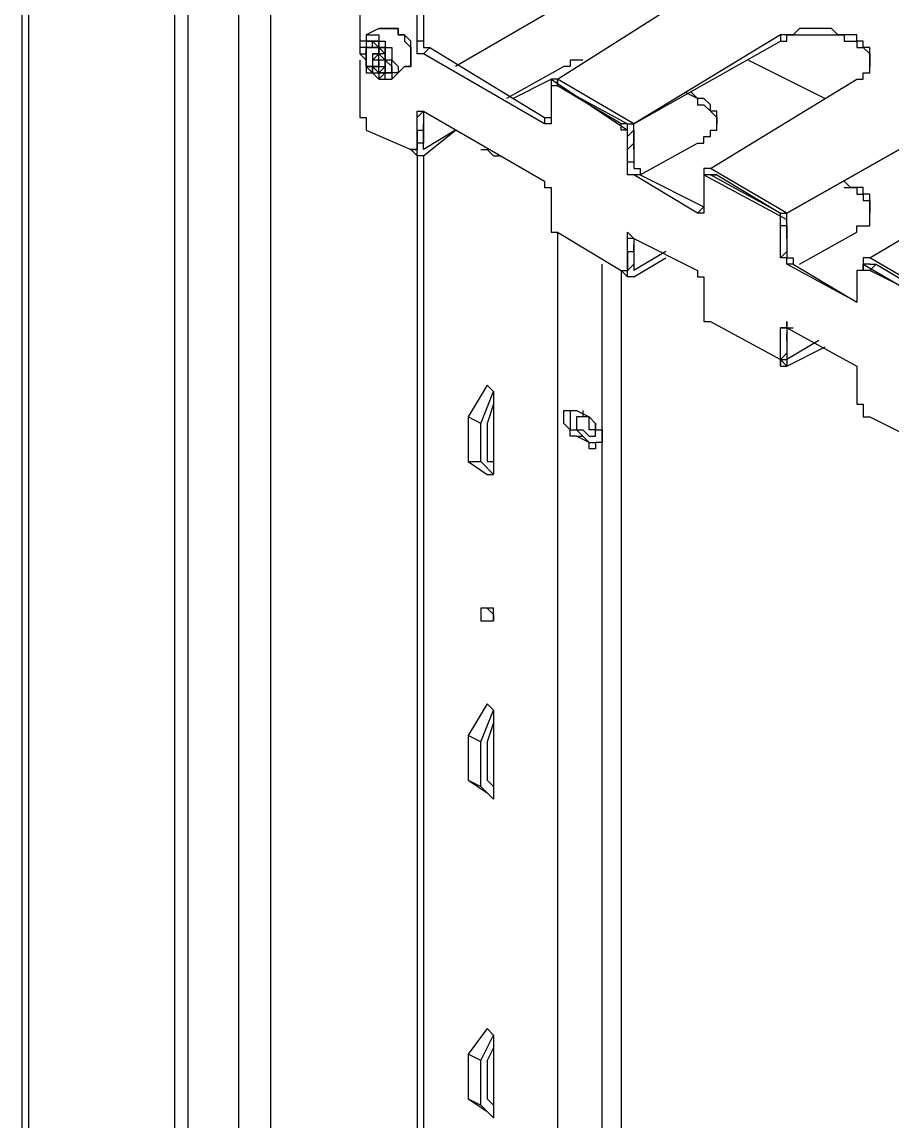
# Model space of a CAD drawing. Header units: millimetres. Extents: x 929 to 1725, y 58 to 532.
# Drawn here: x 1016.04 to 1032.01, y 182.59 to 202.78 of the extents above; entities that cross this region are included whole.
import ezdxf

# ---------------------------------------------------------------- set-up
doc = ezdxf.new("R2010")
doc.units = ezdxf.units.MM
doc.header["$MEASUREMENT"] = 0
doc.layers.add('TT-WIRE-EQPM', color=6, linetype='CONTINUOUS')

msp = doc.modelspace()

# ---------------------------------------------------------------- linework, layer by layer
at = {"layer": 'TT-WIRE-EQPM', "linetype": 'Continuous'}
for points in [[(1016.03762, 224.19909), (1016.03762, 94.98515)], [(1016.15466, 224.19909), (1016.15466, 94.86811)], [(1018.84662, 93.22953), (1018.84662, 222.67755)], [(1019.0807, 219.51742), (1019.0807, 96.27261)], [(1020.01704, 96.85782), (1020.01704, 219.04926)], [(1020.01704, 96.74077), (1020.01704, 219.04926)], [(1020.60224, 218.69813), (1020.60224, 99.78386)], [(1026.80545, 204.77018), (1026.80545, 203.59976), (1023.99645, 201.96118)], [(1025.86912, 201.7271), (1028.44403, 203.36568), (1028.56107, 203.36568), (1028.56107, 203.36568), (1028.67811, 203.48272), (1028.67811, 203.48272), (1028.67811, 203.48272), (1028.67811, 203.48272), (1028.79516, 203.48272), (1028.79516, 203.59976), (1028.79516, 203.71681), (1028.79516, 203.71681), (1028.79516, 203.83385), (1028.79516, 203.95089), (1028.67811, 203.95089), (1028.67811, 203.95089), (1028.67811, 203.95089), (1028.67811, 204.06793), (1028.56107, 204.06793), (1028.56107, 204.06793), (1028.44403, 204.18497)], [(1023.41124, 202.19527), (1023.2942, 202.19527), (1023.2942, 202.31231), (1023.2942, 202.31231), (1023.2942, 202.31231), (1023.2942, 202.89752), (1023.2942, 203.01456), (1023.17716, 203.01456), (1023.17716, 203.1316), (1023.17716, 203.1316), (1023.17716, 203.1316), (1022.35787, 203.59976), (1022.35787, 203.59976), (1022.35787, 203.48272), (1022.24083, 203.48272), (1022.24083, 203.48272), (1022.24083, 202.42935)], [(1023.41124, 203.1316), (1023.41124, 202.31231)], [(1023.41124, 203.01456), (1023.41124, 202.42935), (1023.41124, 202.42935), (1023.41124, 202.31231), (1023.41124, 202.31231), (1023.41124, 202.31231), (1023.52828, 202.31231), (1025.63503, 201.02485), (1025.75207, 201.02485)], [(1022.35787, 202.54639), (1022.35787, 202.42935), (1022.24083, 202.42935), (1022.24083, 202.31231), (1022.24083, 202.31231), (1022.24083, 202.19527), (1022.35787, 202.07822), (1022.35787, 202.07822), (1022.35787, 201.96118), (1022.35787, 201.96118), (1022.35787, 201.96118), (1022.35787, 201.84414), (1022.47491, 201.84414), (1022.47491, 201.84414), (1022.47491, 201.84414), (1022.59195, 201.7271), (1022.59195, 201.7271), (1022.70899, 201.7271), (1022.82603, 201.7271)], [(1022.59195, 202.66343), (1022.35787, 202.54639), (1022.59195, 202.54639), (1022.59195, 202.42935), (1022.59195, 202.42935), (1022.59195, 202.42935), (1022.70899, 202.42935), (1022.70899, 202.31231), (1022.70899, 202.31231), (1022.82603, 202.31231), (1022.82603, 202.19527), (1022.82603, 202.19527), (1022.82603, 202.07822), (1022.82603, 202.07822), (1022.94308, 201.96118), (1022.94308, 201.96118), (1022.94308, 201.84414), (1022.82603, 201.84414), (1022.82603, 201.84414), (1022.82603, 201.7271), (1022.82603, 201.7271), (1023.06012, 201.96118)], [(1023.17716, 202.19527), (1023.17716, 202.31231), (1023.17716, 202.42935), (1023.17716, 202.42935), (1023.06012, 202.54639), (1023.06012, 202.54639), (1023.06012, 202.54639), (1022.94308, 202.54639), (1022.94308, 202.66343), (1022.94308, 202.66343), (1022.94308, 202.66343), (1022.59195, 202.66343), (1022.82603, 202.66343), (1022.82603, 202.66343), (1022.94308, 202.66343), (1022.94308, 202.54639), (1022.94308, 202.54639), (1023.06012, 202.54639), (1023.06012, 202.42935), (1023.06012, 202.42935), (1023.17716, 202.31231), (1023.17716, 202.31231), (1023.17716, 202.19527), (1023.17716, 202.19527), (1023.17716, 201.96118), (1023.17716, 201.96118), (1023.17716, 201.96118), (1023.06012, 201.96118), (1023.17716, 201.96118), (1023.17716, 201.96118), (1023.17716, 202.07822), (1023.17716, 202.07822), (1023.17716, 202.19527)], [(1029.96557, 202.54639), (1027.27362, 200.90781)], [(1028.67811, 200.08852), (1031.37007, 201.7271), (1031.37007, 201.7271), (1031.37007, 201.7271), (1031.48711, 201.7271), (1031.48711, 201.7271), (1031.48711, 201.7271), (1031.48711, 201.84414), (1031.60416, 201.84414), (1031.60416, 201.96118), (1031.60416, 201.96118), (1031.60416, 201.96118), (1031.60416, 202.07822), (1031.60416, 202.07822), (1031.60416, 202.19527), (1031.60416, 202.31231), (1031.60416, 202.31231), (1031.48711, 202.31231), (1031.48711, 202.31231), (1031.48711, 202.42935), (1031.37007, 202.42935), (1031.37007, 202.42935), (1031.37007, 202.54639), (1031.25303, 202.54639), (1031.25303, 202.54639), (1031.13599, 202.54639), (1031.13599, 202.54639), (1031.01895, 202.54639), (1030.90191, 202.66343), (1030.3167, 202.66343), (1030.19966, 202.54639), (1030.08261, 202.54639), (1030.08261, 202.54639), (1029.96557, 202.54639), (1029.96557, 202.54639), (1029.96557, 202.54639)], [(1029.96557, 202.42935), (1029.96557, 202.42935), (1030.08261, 202.42935), (1030.08261, 202.54639), (1030.19966, 202.54639), (1030.43374, 202.54639), (1030.55078, 202.54639), (1030.78486, 202.54639), (1030.90191, 202.54639), (1031.01895, 202.54639), (1031.13599, 202.54639), (1031.13599, 202.42935), (1031.25303, 202.42935), (1031.37007, 202.42935), (1031.37007, 202.31231), (1031.37007, 202.31231), (1031.48711, 202.31231), (1031.48711, 202.31231), (1031.60416, 202.19527), (1031.60416, 202.19527), (1031.60416, 202.07822), (1031.60416, 201.96118)], [(1029.96557, 202.54639), (1029.96557, 202.42935)], [(1022.70899, 201.7271), (1022.70899, 201.84414), (1022.82603, 201.84414), (1022.82603, 201.96118), (1022.82603, 202.07822), (1022.70899, 202.07822), (1022.70899, 202.19527), (1022.70899, 202.19527), (1022.70899, 202.31231), (1022.59195, 202.31231), (1022.59195, 202.31231), (1022.59195, 202.31231), (1022.59195, 202.42935), (1022.59195, 202.42935), (1022.47491, 202.42935), (1022.35787, 202.42935), (1022.35787, 202.42935), (1022.35787, 202.42935), (1022.35787, 202.31231), (1022.24083, 202.31231), (1022.24083, 202.19527), (1022.35787, 202.19527), (1022.35787, 202.07822), (1022.35787, 201.96118), (1022.35787, 201.96118), (1022.35787, 201.96118), (1022.47491, 201.84414), (1022.47491, 201.84414), (1022.59195, 201.7271), (1022.70899, 201.7271)], [(1022.35787, 202.42935), (1022.59195, 202.42935), (1022.59195, 202.31231), (1022.59195, 202.31231), (1022.59195, 202.31231), (1022.70899, 202.31231), (1022.70899, 202.19527), (1022.70899, 202.19527), (1022.70899, 202.07822), (1022.82603, 201.96118), (1022.82603, 201.84414), (1022.70899, 201.84414), (1022.70899, 201.84414), (1022.70899, 201.84414), (1022.70899, 201.84414), (1022.70899, 201.96118), (1022.70899, 202.07822), (1022.70899, 202.19527), (1022.70899, 202.19527), (1022.59195, 202.31231), (1022.59195, 202.31231), (1022.59195, 202.31231), (1022.47491, 202.42935), (1022.35787, 202.42935), (1022.35787, 202.31231), (1022.35787, 202.31231), (1022.24083, 202.31231), (1022.24083, 202.19527), (1022.35787, 202.19527), (1022.35787, 202.07822), (1022.35787, 201.96118), (1022.35787, 201.96118), (1022.35787, 201.96118), (1022.47491, 201.84414), (1022.47491, 201.84414), (1022.59195, 201.84414), (1022.59195, 201.7271), (1022.59195, 201.7271), (1022.70899, 201.84414)], [(1022.47491, 202.31231), (1022.47491, 202.42935), (1022.35787, 202.42935), (1022.35787, 202.31231), (1022.47491, 202.31231)], [(1022.59195, 201.84414), (1022.59195, 201.96118), (1022.70899, 201.96118), (1022.70899, 201.96118), (1022.70899, 201.96118), (1022.70899, 202.07822), (1022.59195, 202.07822), (1022.59195, 202.19527), (1022.59195, 202.19527), (1022.59195, 202.31231), (1022.59195, 202.31231), (1022.47491, 202.31231), (1022.35787, 202.31231), (1022.35787, 202.31231), (1022.35787, 202.19527), (1022.35787, 202.19527), (1022.35787, 202.07822), (1022.35787, 202.07822), (1022.35787, 201.96118), (1022.47491, 201.96118), (1022.47491, 201.96118), (1022.47491, 201.96118), (1022.59195, 201.84414), (1022.59195, 201.84414), (1022.70899, 201.96118)], [(1022.47491, 202.31231), (1022.35787, 202.31231)], [(1022.59195, 201.84414), (1022.70899, 201.96118), (1022.70899, 201.96118), (1022.70899, 202.07822), (1022.70899, 202.07822), (1022.59195, 202.19527), (1022.59195, 202.19527), (1022.59195, 202.19527), (1022.59195, 202.31231), (1022.59195, 202.31231), (1022.59195, 202.31231), (1022.35787, 202.31231), (1022.35787, 202.31231), (1022.35787, 202.19527), (1022.35787, 202.19527), (1022.35787, 202.07822), (1022.35787, 202.07822), (1022.35787, 201.96118), (1022.35787, 201.96118), (1022.47491, 201.96118), (1022.47491, 201.96118), (1022.47491, 201.96118), (1022.47491, 201.84414), (1022.59195, 201.84414)], [(1022.35787, 202.31231), (1022.35787, 202.31231), (1022.35787, 202.19527), (1022.35787, 202.19527), (1022.35787, 202.07822), (1022.35787, 202.07822)], [(1022.35787, 202.19527), (1022.35787, 202.31231), (1022.35787, 202.31231), (1022.35787, 202.31231), (1022.35787, 202.31231)], [(1022.35787, 202.07822), (1022.35787, 202.19527), (1022.35787, 202.19527), (1022.35787, 202.19527), (1022.35787, 202.31231), (1022.35787, 202.31231), (1022.35787, 202.31231)], [(1022.35787, 202.31231), (1022.35787, 202.31231), (1022.35787, 202.31231), (1022.47491, 202.31231), (1022.47491, 202.31231)], [(1022.47491, 202.31231), (1022.59195, 202.31231)], [(1022.70899, 202.19527), (1022.70899, 202.19527), (1022.59195, 202.19527), (1022.59195, 202.31231), (1022.59195, 202.31231), (1022.59195, 202.31231), (1022.59195, 202.31231), (1022.59195, 202.31231)], [(1022.59195, 202.31231), (1022.59195, 202.31231), (1022.59195, 202.31231), (1022.59195, 202.31231), (1022.59195, 202.19527), (1022.59195, 202.19527), (1022.59195, 202.19527), (1022.70899, 202.07822)], [(1023.41124, 202.42935), (1023.2942, 202.42935)], [(1023.52828, 202.31231), (1023.41124, 202.19527)], [(1027.27362, 200.55668), (1027.27362, 200.90781), (1029.96557, 202.42935)], [(1022.59195, 202.19527), (1022.47491, 202.07822), (1022.47491, 202.07822), (1022.47491, 202.07822)], [(1022.47491, 202.19527), (1022.47491, 202.07822)], [(1022.47491, 202.19527), (1022.47491, 202.07822)], [(1022.47491, 202.19527), (1022.59195, 202.19527)], [(1022.59195, 202.19527), (1022.47491, 202.19527), (1022.47491, 202.19527)], [(1022.59195, 202.19527), (1022.59195, 202.19527), (1022.47491, 202.19527)], [(1022.59195, 202.07822), (1022.59195, 202.19527)], [(1022.70899, 202.07822), (1022.70899, 202.19527), (1022.70899, 202.07822)], [(1032.77457, 197.63064), (1031.60416, 198.21585), (1031.48711, 198.21585), (1031.48711, 198.33289), (1031.48711, 198.33289), (1031.48711, 198.21585), (1031.37007, 198.21585), (1031.37007, 198.21585), (1031.37007, 197.63064), (1031.37007, 197.63064), (1031.37007, 197.63064), (1031.37007, 197.63064), (1030.08261, 198.33289), (1030.08261, 198.33289), (1030.08261, 198.33289), (1030.08261, 198.44993), (1029.96557, 198.44993), (1029.96557, 198.44993), (1029.96557, 198.44993), (1029.96557, 199.03514), (1029.96557, 199.03514), (1029.96557, 199.15218), (1029.96557, 199.15218), (1029.96557, 199.26923), (1028.67811, 199.97147), (1028.67811, 199.97147), (1028.56107, 199.97147), (1028.56107, 199.97147), (1028.56107, 199.85443), (1028.56107, 199.38627), (1028.56107, 199.38627), (1028.56107, 199.26923), (1028.56107, 199.26923), (1028.44403, 199.26923), (1028.44403, 199.26923), (1028.44403, 199.26923), (1027.27362, 199.97147), (1027.15657, 199.97147), (1027.15657, 200.08852), (1027.15657, 200.08852), (1027.15657, 200.20556), (1027.15657, 200.67372), (1027.15657, 200.79077), (1027.15657, 200.79077), (1027.03953, 200.79077), (1027.03953, 200.79077), (1027.03953, 200.79077), (1027.03953, 200.90781), (1025.86912, 201.61006), (1025.75207, 201.61006), (1025.75207, 201.61006), (1025.75207, 201.61006), (1025.75207, 201.49302), (1025.75207, 201.02485), (1025.75207, 200.90781), (1025.63503, 200.90781), (1025.63503, 200.90781), (1025.63503, 200.90781), (1025.63503, 200.90781), (1023.41124, 202.19527)], [(1022.24083, 202.07822), (1022.24083, 201.14189), (1022.24083, 201.02485), (1022.35787, 201.02485), (1022.35787, 201.02485), (1022.35787, 200.90781), (1022.35787, 200.90781), (1022.35787, 200.79077), (1023.17716, 200.43964), (1023.17716, 200.43964), (1023.2942, 200.43964), (1023.2942, 201.02485), (1023.2942, 201.14189), (1023.41124, 201.14189), (1025.63503, 199.85443), (1025.63503, 199.85443), (1025.63503, 199.73739), (1025.63503, 199.73739), (1025.63503, 199.73739), (1025.75207, 199.73739), (1025.75207, 199.62035), (1025.75207, 199.03514), (1025.75207, 199.03514), (1025.75207, 199.03514), (1025.75207, 198.9181), (1025.75207, 198.9181), (1025.86912, 198.9181), (1027.03953, 198.21585), (1027.03953, 198.21585), (1027.03953, 198.21585), (1027.15657, 198.21585), (1027.15657, 198.21585), (1027.15657, 198.80106), (1027.15657, 198.80106), (1027.15657, 198.80106), (1027.15657, 198.9181), (1027.27362, 198.80106), (1028.44403, 198.21585), (1028.44403, 198.21585), (1028.44403, 198.09881), (1028.56107, 198.09881), (1028.56107, 198.09881), (1028.56107, 197.98177), (1028.56107, 197.98177), (1028.56107, 197.98177), (1028.56107, 197.39656), (1028.56107, 197.39656), (1028.56107, 197.27952), (1028.67811, 197.27952), (1028.67811, 197.27952), (1028.67811, 197.27952), (1029.96557, 196.57727), (1029.96557, 196.46023), (1029.96557, 196.46023), (1029.96557, 196.57727), (1029.96557, 196.57727), (1029.96557, 196.57727), (1029.96557, 197.16248), (1029.96557, 197.16248), (1030.08261, 197.16248), (1030.08261, 197.27952), (1030.08261, 197.27952), (1030.08261, 197.16248), (1031.37007, 196.46023), (1031.37007, 196.46023), (1031.37007, 196.46023), (1031.37007, 196.46023), (1031.37007, 196.34318), (1031.37007, 196.34318), (1031.37007, 195.75798), (1031.37007, 195.75798), (1031.48711, 195.75798), (1031.48711, 195.64094), (1031.48711, 195.64094), (1031.48711, 195.64094), (1031.48711, 195.52389), (1031.60416, 195.52389), (1032.77457, 194.93869)], [(1022.35787, 202.07822), (1022.35787, 201.96118), (1022.35787, 201.96118), (1022.35787, 201.96118), (1022.35787, 201.96118), (1022.47491, 201.96118), (1022.47491, 201.84414), (1022.47491, 201.84414), (1022.47491, 201.96118), (1022.47491, 201.96118), (1022.47491, 201.96118), (1022.35787, 201.96118), (1022.35787, 201.96118), (1022.35787, 201.96118), (1022.35787, 202.07822)], [(1022.59195, 202.07822), (1022.47491, 202.07822), (1022.47491, 201.96118)], [(1022.59195, 201.96118), (1022.59195, 201.96118), (1022.47491, 201.96118), (1022.59195, 201.96118), (1022.59195, 201.96118)], [(1022.59195, 201.96118), (1022.59195, 202.07822), (1022.59195, 202.07822), (1022.59195, 201.96118)], [(1022.59195, 201.96118), (1022.59195, 202.07822)], [(1022.70899, 201.96118), (1022.70899, 201.84414), (1022.70899, 201.96118), (1022.70899, 201.96118), (1022.70899, 201.96118), (1022.70899, 202.07822)], [(1022.70899, 202.07822), (1022.70899, 201.96118), (1022.70899, 201.96118), (1022.70899, 201.96118)], [(1022.70899, 201.96118), (1022.70899, 201.84414)], [(1025.98616, 201.96118), (1024.93278, 201.37597)], [(1026.33728, 202.07822), (1026.33728, 202.07822), (1026.1032, 202.07822), (1026.1032, 201.96118), (1026.1032, 201.96118), (1026.1032, 201.96118), (1025.98616, 201.96118), (1025.98616, 201.96118)], [(1029.38036, 202.07822), (1030.78486, 201.37597)], [(1022.47491, 201.84414), (1022.59195, 201.84414)], [(1022.59195, 201.84414), (1022.70899, 201.84414)], [(1022.59195, 201.84414), (1022.59195, 201.84414), (1022.70899, 201.84414)], [(1022.70899, 201.84414), (1022.59195, 201.84414), (1022.59195, 201.84414), (1022.59195, 201.84414), (1022.59195, 201.84414)], [(1022.70899, 201.84414), (1022.59195, 201.84414)], [(1025.04982, 201.37597), (1025.75207, 201.7271)], [(1025.86912, 201.7271), (1025.75207, 201.7271), (1025.75207, 201.7271), (1025.75207, 201.7271), (1027.15657, 200.79077), (1027.15657, 200.90781), (1027.27362, 200.90781), (1027.27362, 200.90781), (1025.86912, 201.7271)], [(1025.75207, 201.7271), (1025.75207, 201.61006)], [(1025.86912, 201.61006), (1025.86912, 201.7271), (1025.86912, 201.7271), (1025.86912, 201.61006), (1027.15657, 200.90781)], [(1025.86912, 201.61006), (1025.75207, 201.61006)], [(1028.44403, 200.55668), (1028.56107, 200.55668), (1028.56107, 200.67372), (1028.67811, 200.67372), (1028.67811, 200.79077), (1028.67811, 200.79077), (1028.79516, 200.79077), (1028.79516, 200.79077), (1028.79516, 200.90781), (1028.79516, 201.02485), (1028.79516, 201.14189), (1028.79516, 201.14189), (1028.67811, 201.14189), (1028.67811, 201.25893), (1028.67811, 201.25893), (1028.56107, 201.37597), (1028.56107, 201.37597), (1028.44403, 201.37597), (1028.44403, 201.37597), (1028.20995, 201.49302)], [(1028.44403, 201.37597), (1028.32699, 201.49302)], [(1028.44403, 201.37597), (1028.44403, 201.25893), (1028.56107, 201.25893), (1028.56107, 201.25893), (1028.67811, 201.14189), (1028.67811, 201.14189), (1028.67811, 201.14189), (1028.79516, 201.02485), (1028.79516, 200.90781)], [(1023.41124, 201.14189), (1023.2942, 201.02485)], [(1023.41124, 201.14189), (1023.41124, 200.55668)], [(1023.2942, 200.79077), (1023.41124, 200.79077), (1023.41124, 200.90781), (1023.41124, 200.90781)], [(1025.63503, 201.02485), (1025.63503, 200.90781)], [(1027.15657, 200.90781), (1027.03953, 200.90781)], [(1023.2942, 200.79077), (1023.2942, 200.43964)], [(1023.41124, 200.3226), (1023.99645, 200.79077)], [(1023.99645, 200.79077), (1023.41124, 200.43964), (1023.41124, 200.79077)], [(1027.15657, 200.43964), (1027.15657, 200.79077)], [(1027.27362, 200.79077), (1027.15657, 200.67372)], [(1027.27362, 200.79077), (1027.27362, 200.20556), (1027.27362, 200.20556), (1027.27362, 200.08852), (1027.27362, 200.08852), (1027.27362, 200.08852), (1027.39066, 200.08852), (1027.39066, 199.97147), (1028.56107, 199.38627)], [(1030.08261, 198.80106), (1030.08261, 199.26923), (1032.77457, 200.79077)], [(1032.77457, 200.79077), (1030.08261, 199.26923)], [(1023.41124, 200.55668), (1023.2942, 200.55668)], [(1027.27362, 200.43964), (1027.27362, 200.43964), (1027.27362, 200.55668), (1027.15657, 200.43964)], [(1027.39066, 199.97147), (1028.44403, 200.55668)], [(1023.17716, 200.43964), (1023.2942, 200.3226)], [(1023.2942, 200.43964), (1023.17716, 200.43964)], [(1023.17716, 200.43964), (1023.2942, 200.43964)], [(1023.41124, 200.3226), (1023.2942, 200.3226), (1023.2942, 200.43964)], [(1023.2942, 200.3226), (1023.2942, 168.83841)], [(1023.41124, 200.3226), (1023.41124, 168.95545)], [(1024.46462, 200.43964), (1024.58166, 200.43964), (1024.6987, 200.3226)], [(1024.6987, 200.3226), (1024.81574, 200.3226)], [(1027.27362, 200.20556), (1027.15657, 200.20556)], [(1028.67811, 200.08852), (1028.67811, 200.08852), (1028.67811, 200.08852), (1028.56107, 200.08852), (1028.56107, 199.97147), (1030.08261, 199.15218), (1030.08261, 199.26923), (1030.08261, 199.26923), (1030.08261, 199.26923), (1028.67811, 200.08852)], [(1027.39066, 199.97147), (1027.27362, 199.97147)], [(1028.67811, 199.97147), (1028.56107, 199.97147)], [(1028.67811, 199.97147), (1028.79516, 199.97147), (1028.79516, 199.97147), (1029.96557, 199.26923), (1029.96557, 199.26923), (1029.96557, 199.26923), (1030.08261, 199.26923)], [(1028.79516, 199.97147), (1028.67811, 199.97147)], [(1031.60416, 198.44993), (1034.17907, 199.97147)], [(1031.37007, 198.9181), (1031.37007, 198.9181), (1031.37007, 199.03514), (1031.48711, 199.03514), (1031.48711, 199.03514), (1031.60416, 199.03514), (1031.60416, 199.15218), (1031.60416, 199.15218), (1031.60416, 199.26923), (1031.60416, 199.38627), (1031.60416, 199.38627), (1031.60416, 199.50331), (1031.60416, 199.50331), (1031.60416, 199.62035), (1031.48711, 199.62035), (1031.48711, 199.62035), (1031.48711, 199.62035), (1031.48711, 199.73739), (1031.37007, 199.73739), (1031.37007, 199.73739), (1031.37007, 199.73739), (1031.25303, 199.73739), (1031.25303, 199.73739), (1031.13599, 199.85443), (1031.13599, 199.85443)], [(1031.13599, 199.73739), (1031.13599, 199.73739), (1031.25303, 199.73739), (1031.25303, 199.73739), (1031.37007, 199.73739), (1031.37007, 199.62035), (1031.37007, 199.62035), (1031.37007, 199.62035), (1031.48711, 199.62035), (1031.48711, 199.50331), (1031.48711, 199.50331), (1031.48711, 199.50331), (1031.60416, 199.50331), (1031.60416, 199.38627), (1031.60416, 199.38627), (1031.60416, 199.38627), (1031.60416, 199.26923)], [(1028.56107, 199.38627), (1028.44403, 199.26923)], [(1030.08261, 198.80106), (1030.08261, 199.15218)], [(1025.86912, 198.9181), (1025.86912, 170.35995)], [(1030.08261, 199.03514), (1029.96557, 199.03514)], [(1030.08261, 199.03514), (1030.08261, 198.56698), (1030.08261, 198.44993), (1030.08261, 198.44993), (1030.19966, 198.44993), (1030.19966, 198.33289), (1031.37007, 197.63064)], [(1030.3167, 198.33289), (1031.37007, 198.9181)], [(1027.27362, 198.80106), (1027.15657, 198.80106)], [(1027.15657, 198.56698), (1027.27362, 198.56698), (1027.27362, 198.68402), (1027.27362, 198.68402)], [(1027.27362, 198.80106), (1027.27362, 198.33289)], [(1027.15657, 198.56698), (1027.15657, 198.21585)], [(1027.27362, 198.56698), (1027.27362, 198.21585)], [(1027.85882, 198.56698), (1027.27362, 198.21585)], [(1030.08261, 198.56698), (1029.96557, 198.44993)], [(1026.68841, 170.82811), (1026.68841, 198.33289)], [(1027.27362, 198.33289), (1027.15657, 198.21585)], [(1027.27362, 198.09881), (1027.85882, 198.44993)], [(1030.19966, 198.33289), (1030.08261, 198.33289)], [(1031.60416, 198.44993), (1031.48711, 198.44993), (1031.48711, 198.44993), (1031.48711, 198.44993), (1031.48711, 198.33289), (1032.89161, 197.5136), (1032.89161, 197.63064), (1032.89161, 197.63064), (1033.00865, 197.63064), (1031.60416, 198.44993)], [(1031.60416, 198.33289), (1031.48711, 198.33289)], [(1031.60416, 198.33289), (1031.60416, 198.33289), (1031.7212, 198.33289), (1032.89161, 197.63064), (1032.89161, 197.63064), (1032.89161, 197.63064), (1032.89161, 197.63064)], [(1031.7212, 198.33289), (1031.60416, 198.21585)], [(1027.03953, 198.21585), (1027.03953, 172.11557)], [(1027.03953, 198.21585), (1027.15657, 198.09881)], [(1027.03953, 198.21585), (1027.15657, 198.21585)], [(1027.27362, 198.09881), (1027.15657, 198.09881), (1027.15657, 198.21585)], [(1030.08261, 197.16248), (1029.96557, 197.16248)], [(1030.08261, 197.16248), (1030.19966, 197.16248)], [(1030.08261, 197.16248), (1030.08261, 196.69431)], [(1030.08261, 196.92839), (1030.08261, 196.92839), (1030.08261, 197.04543), (1030.08261, 197.04543)], [(1030.08261, 196.92839), (1030.08261, 196.57727)], [(1030.66782, 196.92839), (1030.08261, 196.57727)], [(1030.08261, 196.92839), (1030.08261, 196.46023)], [(1030.08261, 196.69431), (1029.96557, 196.57727)], [(1030.08261, 196.46023), (1030.78486, 196.81135)], [(1030.08261, 196.46023), (1029.96557, 196.57727)], [(1029.96557, 196.57727), (1030.08261, 196.57727)], [(1029.96557, 196.46023), (1030.08261, 196.46023)], [(1024.46462, 195.40685), (1024.6987, 195.99206), (1024.58166, 196.1091), (1024.23053, 195.52389)], [(1024.6987, 195.99206), (1024.6987, 194.7046)], [(1024.6987, 195.75798), (1024.58166, 195.40685)], [(1024.6987, 195.64094), (1024.6987, 194.7046)], [(1026.22024, 195.64094), (1026.45432, 195.52389), (1026.45432, 195.52389), (1026.45432, 195.52389), (1026.45432, 195.52389), (1026.57137, 195.40685), (1026.57137, 195.40685), (1026.57137, 195.28981), (1026.57137, 195.28981), (1026.68841, 195.28981), (1026.68841, 195.17277), (1026.68841, 195.17277), (1026.68841, 195.05573), (1026.57137, 195.05573), (1026.57137, 194.93869), (1026.45432, 194.93869), (1026.45432, 195.05573), (1026.22024, 195.17277), (1026.1032, 195.17277), (1026.1032, 195.28981), (1026.1032, 195.28981), (1026.1032, 195.28981), (1026.1032, 195.28981), (1025.98616, 195.40685), (1025.98616, 195.52389), (1025.98616, 195.52389), (1025.98616, 195.64094), (1026.1032, 195.64094), (1026.22024, 195.64094)], [(1026.1032, 195.64094), (1026.1032, 195.64094), (1026.1032, 195.52389), (1026.1032, 195.52389), (1026.1032, 195.40685), (1026.1032, 195.40685), (1026.1032, 195.40685), (1026.1032, 195.28981), (1026.22024, 195.28981), (1026.22024, 195.28981), (1026.33728, 195.17277)], [(1026.33728, 195.64094), (1026.33728, 195.52389), (1026.22024, 195.52389), (1026.22024, 195.52389), (1026.22024, 195.52389), (1026.22024, 195.40685), (1026.22024, 195.28981), (1026.33728, 195.28981), (1026.33728, 195.28981), (1026.33728, 195.28981), (1026.33728, 195.28981), (1026.45432, 195.17277)], [(1024.46462, 194.7046), (1024.46462, 195.40685), (1024.23053, 195.52389), (1024.23053, 194.7046), (1024.46462, 194.7046)], [(1026.57137, 195.28981), (1026.45432, 195.28981), (1026.45432, 195.28981), (1026.45432, 195.40685), (1026.45432, 195.40685), (1026.45432, 195.52389), (1026.33728, 195.52389), (1026.33728, 195.52389)], [(1024.58166, 195.40685), (1024.58166, 194.7046)], [(1026.45432, 195.17277), (1026.57137, 195.17277), (1026.57137, 195.28981), (1026.57137, 195.40685), (1026.57137, 195.40685)], [(1026.22024, 195.17277), (1026.33728, 195.17277)], [(1026.33728, 195.17277), (1026.45432, 195.05573), (1026.57137, 195.05573), (1026.57137, 195.05573), (1026.57137, 195.05573)], [(1024.23053, 194.7046), (1024.58166, 194.47052), (1024.6987, 194.47052)], [(1024.6987, 194.47052), (1024.46462, 194.7046)], [(1024.58166, 194.7046), (1024.6987, 194.7046)], [(1024.6987, 194.7046), (1024.6987, 194.47052)], [(1024.6987, 191.77856), (1024.6987, 191.77856), (1024.6987, 191.77856), (1024.6987, 191.8956), (1024.6987, 191.8956), (1024.6987, 191.8956), (1024.6987, 192.01265), (1024.58166, 192.01265), (1024.58166, 192.01265), (1024.46462, 192.01265), (1024.46462, 192.01265), (1024.46462, 192.01265), (1024.46462, 191.8956), (1024.46462, 191.8956), (1024.46462, 191.77856), (1024.58166, 191.77856), (1024.58166, 191.77856), (1024.6987, 191.77856)], [(1024.58166, 192.01265), (1024.58166, 192.01265), (1024.6987, 191.8956), (1024.6987, 191.8956), (1024.6987, 191.8956), (1024.6987, 191.77856)], [(1024.46462, 189.55477), (1024.6987, 190.13998), (1024.58166, 190.25702), (1024.23053, 189.67181)], [(1024.6987, 190.13998), (1024.6987, 188.73548)], [(1024.6987, 189.9059), (1024.58166, 189.55477)], [(1024.6987, 189.78885), (1024.6987, 188.85252)], [(1024.46462, 188.73548), (1024.46462, 189.55477), (1024.23053, 189.67181), (1024.23053, 188.85252), (1024.46462, 188.73548)], [(1024.58166, 189.55477), (1024.58166, 188.85252)], [(1024.23053, 188.85252), (1024.58166, 188.61844), (1024.6987, 188.5014)], [(1024.58166, 188.85252), (1024.6987, 188.73548)], [(1024.6987, 188.5014), (1024.46462, 188.73548)], [(1024.6987, 188.73548), (1024.6987, 188.5014)], [(1024.46462, 183.70269), (1024.6987, 184.17086), (1024.58166, 184.2879), (1024.23053, 183.81973)], [(1024.6987, 184.17086), (1024.6987, 182.8834)], [(1024.6987, 183.93677), (1024.58166, 183.70269)], [(1024.6987, 183.93677), (1024.6987, 182.8834)], [(1024.46462, 182.8834), (1024.46462, 183.70269), (1024.23053, 183.81973), (1024.23053, 183.00044), (1024.46462, 182.8834)], [(1024.58166, 183.70269), (1024.58166, 183.00044)], [(1024.23053, 183.00044), (1024.58166, 182.76636), (1024.6987, 182.64932)], [(1024.58166, 183.00044), (1024.6987, 182.8834)], [(1024.6987, 182.64932), (1024.46462, 182.8834)], [(1024.6987, 182.8834), (1024.6987, 182.64932)]]:
    msp.add_lwpolyline(points, dxfattribs=at)

doc.saveas('drawing.dxf')
